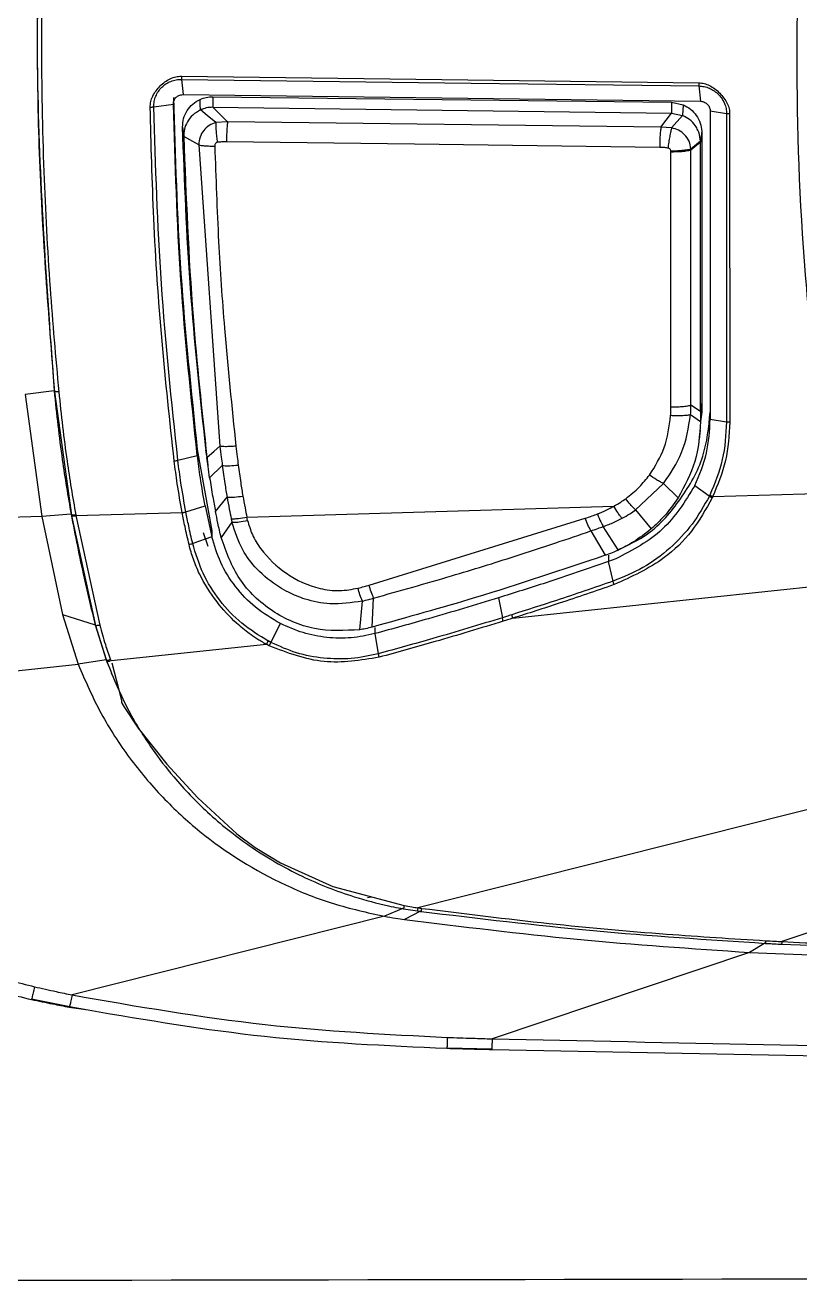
# Model space of a CAD drawing. Extents: x 527 to 611, y 788 to 934.
# Drawn here: x 572.522 to 574.122, y 803.913 to 806.51 of the extents above; entities that cross this region are included whole.
import ezdxf

# ---------------------------------------------------------------- set-up
doc = ezdxf.new("R2010")
doc.units = 0
doc.header["$MEASUREMENT"] = 0
doc.layers.add('1', color=4, linetype='Continuous')
doc.layers.add('GEOMETRY', color=3, linetype='Continuous', lineweight=25)

# ---------------------------------------------------------------- blocks, each defined once
blk = doc.blocks.new('2026_FLAIR')
at = {"layer": 'GEOMETRY'}
for p, q in [((45.7782, 3.0347), (45.7816, 3.0032)), ((46.8473, 3.0276), (46.8471, 3.0251)), ((46.8472, 3.021), (46.8506, 2.9895)), ((45.7816, 3.0032), (46.8506, 2.9895)), ((45.8429, 2.9988), (45.8429, 2.977)), ((45.8429, 2.9988), (46.7905, 2.9873)), ((46.7905, 2.9873), (46.7905, 2.9649)), ((46.7905, 2.9873), (46.8147, 2.9822)), ((45.7212, 2.978), (45.7616, 2.9838)), ((45.8429, 2.977), (45.8736, 2.9472)), ((45.8429, 2.977), (46.7905, 2.9649)), ((46.7686, 2.9358), (46.7905, 2.9649)), ((46.7905, 2.9649), (46.8133, 2.9602)), ((46.8133, 2.9602), (46.7907, 2.9343)), ((46.9043, 2.9637), (46.8706, 2.9689)), ((46.9043, 2.9637), (46.9043, 2.3274)), ((46.9107, 2.9632), (46.9108, 2.3269)), ((45.7805, 2.9361), (45.7829, 2.9168)), ((45.8736, 2.9472), (45.8494, 2.9456)), ((46.7687, 2.9357), (45.8737, 2.9472)), ((46.7907, 2.9343), (46.7687, 2.9357)), ((45.8138, 2.8996), (45.7829, 2.9168)), ((46.853, 2.9274), (46.8505, 2.9073)), ((46.8531, 2.9247), (46.8506, 2.9047)), ((46.8531, 2.9246), (46.853, 2.3681)), ((45.8138, 2.8996), (45.8578, 2.2772)), ((46.7892, 2.8847), (46.7892, 2.8864)), ((46.7892, 2.3578), (46.7892, 2.8847)), ((46.8505, 2.9073), (46.8307, 2.8909)), ((46.8308, 2.8886), (46.8307, 2.8909)), ((46.8307, 2.3618), (46.8307, 2.8886)), ((46.8505, 2.9047), (46.8308, 2.8886)), ((46.8505, 2.9073), (46.8506, 2.9047)), ((45.5151, 2.3915), (45.4554, 2.3838)), ((45.5157, 2.3899), (45.5151, 2.3915)), ((45.5157, 2.3899), (45.5509, 2.1352)), ((45.4554, 2.3838), (45.4898, 2.1319)), ((46.853, 2.3681), (46.8506, 2.3487)), ((46.853, 2.3681), (46.853, 2.3475)), ((46.83, 2.3425), (46.8506, 2.3281)), ((46.8506, 2.3487), (46.8307, 2.3618)), ((46.8506, 2.3487), (46.8506, 2.3281)), ((46.853, 2.3475), (46.8506, 2.3281)), ((46.8706, 2.3329), (46.9043, 2.3274)), ((46.8482, 2.2913), (46.8507, 2.3106)), ((45.811, 2.2707), (45.8408, 2.1028)), ((45.811, 2.2581), (45.811, 2.2707)), ((45.8286, 2.2725), (45.8309, 2.254)), ((45.8305, 2.2568), (45.8289, 2.2699)), ((45.7709, 2.2482), (45.8109, 2.2581)), ((45.8305, 2.2568), (45.8329, 2.2383)), ((45.8365, 2.2121), (45.8626, 2.2377)), ((46.7165, 2.1459), (46.7743, 2.2005)), ((46.7743, 2.2005), (46.8044, 2.1706)), ((46.8687, 2.1743), (46.8387, 2.1958)), ((45.8486, 2.1425), (45.8724, 2.1721)), ((46.8696, 2.1761), (46.8687, 2.1743)), ((47.119, 2.1798), (46.8756, 2.1727)), ((45.4898, 2.1319), (44.7732, 2.1108)), ((45.5503, 2.1367), (45.4898, 2.1319)), ((45.4898, 2.1319), (45.5325, 1.9297)), ((45.5509, 2.1352), (45.5503, 2.1367)), ((45.5512, 2.1336), (45.6008, 1.9069)), ((45.5601, 2.134), (45.7798, 2.1404)), ((45.5601, 2.134), (45.6096, 1.9078)), ((45.7875, 2.1416), (45.8272, 2.154)), ((45.8272, 2.154), (45.8408, 2.0905)), ((45.9134, 2.131), (46.6715, 2.1532)), ((45.9149, 2.1239), (45.9134, 2.131)), ((46.7165, 2.1459), (46.7483, 2.1064)), ((45.8824, 2.1204), (45.8602, 2.0887)), ((46.1658, 1.9902), (46.6124, 2.1285)), ((46.6806, 2.0631), (46.6496, 2.1115)), ((45.8408, 2.0905), (45.8014, 2.0764)), ((45.8232, 2.0989), (45.8328, 2.0712)), ((45.8408, 2.1028), (45.8408, 2.0905)), ((46.6239, 2.1025), (46.6535, 2.0521)), ((46.6604, 2.0522), (46.6604, 2.039)), ((46.6759, 2.0449), (46.6604, 2.039)), ((46.6698, 1.9986), (46.6604, 2.039)), ((46.4626, 1.9222), (47.1599, 1.9961)), ((46.1468, 1.8983), (46.1519, 1.9575)), ((46.1723, 1.9038), (46.1753, 1.9637)), ((46.4329, 1.9642), (46.4411, 1.9232)), ((45.5325, 1.9297), (45.5649, 1.827)), ((45.5325, 1.9297), (45.6002, 1.9083)), ((45.6002, 1.9083), (45.6008, 1.9069)), ((45.6002, 1.9083), (45.6226, 1.8362)), ((45.6008, 1.9069), (45.6178, 1.8521)), ((45.963, 1.8722), (45.9829, 1.911)), ((46.1778, 1.9027), (46.1778, 1.8903)), ((45.9631, 1.8723), (45.9574, 1.8752)), ((46.1777, 1.8903), (46.1846, 1.8487)), ((45.6178, 1.8521), (45.6232, 1.8348)), ((45.9536, 1.8682), (45.633, 1.8342)), ((44.8473, 1.7509), (45.5649, 1.827)), ((45.6226, 1.8362), (45.5649, 1.827)), ((45.6232, 1.8348), (45.6226, 1.8362)), ((45.633, 1.8091), (45.6336, 1.8076)), ((47.511, 1.6375), (46.2665, 1.3242)), ((47.9659, 1.5724), (47.0184, 1.2546)), ((46.1628, 1.3454), (46.1699, 1.3472)), ((46.1974, 1.3068), (45.5523, 1.1444)), ((46.2368, 1.3235), (46.1974, 1.3068)), ((46.237, 1.3223), (46.2656, 1.3178)), ((46.2719, 1.3173), (46.2389, 1.3003)), ((46.2657, 1.3181), (46.2733, 1.3171)), ((46.2732, 1.3168), (46.2732, 1.3171)), ((46.9844, 1.2519), (46.9516, 1.2322)), ((46.9848, 1.2511), (47.0181, 1.2493)), ((47.018, 1.2491), (47.3662, 1.2369)), ((46.9516, 1.2322), (46.42, 1.0538)), ((46.9516, 1.2322), (47.3658, 1.2164)), ((45.4685, 1.1363), (45.5475, 1.1202)), ((45.5465, 1.1192), (45.5854, 1.1134)), ((45.547, 1.1204), (45.5856, 1.1134)), ((46.3268, 1.0354), (46.4194, 1.033))]:
    blk.add_line(p, q, dxfattribs=at)
at = {"layer": 'GEOMETRY', "flags": 128}
for points in [[(45.778, 3.0413), (46.3698, 3.0337), (46.8473, 3.0276)], [(45.7782, 3.0347), (46.3768, 3.027), (46.8472, 3.021)], [(45.8494, 2.9456), (45.8315, 2.9601), (45.8173, 2.9715)], [(46.7662, 2.8943), (46.2596, 2.9008), (45.8712, 2.9057)], [(45.8309, 2.254), (45.846, 2.267), (45.8578, 2.2772)], [(46.8755, 2.1727), (46.875, 2.1717), (46.8746, 2.1709)], [(45.5598, 2.1354), (45.56, 2.1346), (45.5601, 2.134)], [(45.6341, 1.8298), (45.6535, 1.7558), (45.6542, 1.7511), (45.6546, 1.7488), (45.6546, 1.7486), (45.6546, 1.7484), (45.6546, 1.7483), (45.6546, 1.7483), (45.6546, 1.7483), (45.6546, 1.7483), (45.6546, 1.7483), (45.6546, 1.7483), (45.6546, 1.7483), (45.6548, 1.748), (45.6553, 1.747), (45.6592, 1.7402), (45.6889, 1.695), (45.7482, 1.6206), (45.8124, 1.5512), (45.8927, 1.4768), (45.9304, 1.4489), (45.9826, 1.4173), (46.091, 1.3684), (46.2382, 1.3288)]]:
    blk.add_lwpolyline(points, dxfattribs=at)
at = {"layer": 'GEOMETRY'}
for points, knots in [([(47.1188, 3.9893), (47.0989, 3.8391), (47.0592, 3.5389), (47.0443, 3.0846), (47.0593, 2.6303), (47.0991, 2.33), (47.119, 2.1799)], [0, 0, 0, 0, 0.25, 0.499999, 0.749997, 1, 1, 1, 1]), ([(45.5151, 3.8251), (45.5043, 3.6909), (45.4829, 3.4235), (45.4753, 2.9445), (45.5, 2.6013), (45.5151, 2.3915)], [0, 0, 0, 0, 0.281226, 0.560483, 1, 1, 1, 1]), ([(45.5157, 3.8234), (45.5034, 3.6643), (45.4788, 3.3462), (45.4788, 2.867), (45.5034, 2.5489), (45.5157, 2.3899)], [0, 0, 0, 0, 0.333334, 0.666667, 1, 1, 1, 1]), ([(45.5247, 3.8213), (45.5185, 3.7517), (45.5053, 3.6034), (45.4927, 3.3663), (45.4874, 3.1098), (45.4923, 2.8524), (45.5049, 2.612), (45.5184, 2.4608), (45.5247, 2.3894)], [0, 0, 0, 0, 0.146057, 0.311401, 0.496566, 0.682527, 0.850056, 1, 1, 1, 1]), ([(45.7136, 2.9775), (45.7138, 2.9812), (45.7143, 2.9892), (45.7205, 3.0046), (45.7333, 3.022), (45.7508, 3.0346), (45.7663, 3.0407), (45.7743, 3.0411), (45.778, 3.0413)], [0, 0, 0, 0, 0.11386, 0.239628, 0.500834, 0.761657, 0.886813, 1, 1, 1, 1]), ([(45.778, 3.0413), (45.778, 3.0412), (45.778, 3.0411), (45.778, 3.0409), (45.778, 3.0409)], [0, 0, 0, 0, 0.558968, 1, 1, 1, 1]), ([(45.778, 3.0409), (45.778, 3.0403), (45.778, 3.0391), (45.7781, 3.0374), (45.7781, 3.0359), (45.7782, 3.0351), (45.7782, 3.0347)], [0, 0, 0, 0, 0.248635, 0.50106, 0.752941, 1, 1, 1, 1]), ([(45.7212, 2.978), (45.7214, 2.9817), (45.7216, 2.9892), (45.7261, 3.0035), (45.7364, 3.0195), (45.7525, 3.0298), (45.7669, 3.0343), (45.7745, 3.0346), (45.7782, 3.0347)], [0, 0, 0, 0, 0.124756, 0.249932, 0.499562, 0.749515, 0.875311, 1, 1, 1, 1]), ([(46.8471, 3.0251), (46.8471, 3.024), (46.8471, 3.0227), (46.8472, 3.0215), (46.8472, 3.0211), (46.8472, 3.021)], [0, 0, 0, 0, 0.676095, 0.881648, 1, 1, 1, 1]), ([(46.8472, 3.021), (46.8508, 3.0208), (46.8582, 3.0203), (46.8725, 3.0154), (46.8844, 3.0073), (46.8943, 2.9959), (46.8998, 2.9862), (46.9037, 2.9747), (46.9041, 2.9674), (46.9043, 2.9637)], [0, 0, 0, 0, 0.123372, 0.248974, 0.501224, 0.594725, 0.753295, 0.874184, 1, 1, 1, 1]), ([(46.8473, 3.0276), (46.851, 3.0273), (46.8585, 3.0266), (46.874, 3.0205), (46.891, 3.0068), (46.9044, 2.9896), (46.9101, 2.9743), (46.9105, 2.9668), (46.9107, 2.9632)], [0, 0, 0, 0, 0.11374, 0.231957, 0.502357, 0.771351, 0.888162, 1, 1, 1, 1]), ([(45.7616, 2.9838), (45.7619, 2.9863), (45.7622, 2.9902), (45.7647, 2.9948), (45.7678, 2.9986), (45.772, 3.0013), (45.7769, 3.003), (45.78, 3.0031), (45.7816, 3.0032)], [0, 0, 0, 0, 0.2378516, 0.3642133, 0.4955218, 0.7058158, 0.8425073, 1, 1, 1, 1]), ([(45.7616, 2.997), (45.7653, 2.8757), (45.7725, 2.6331), (45.7982, 2.3915), (45.811, 2.2707)], [0, 0, 0, 0, 0.499994, 1, 1, 1, 1]), ([(45.7805, 2.9361), (45.7809, 2.9421), (45.7816, 2.9542), (45.7893, 2.9707), (45.8009, 2.9847), (45.8115, 2.9905), (45.8168, 2.9934)], [0, 0, 0, 0, 0.249886, 0.499657, 0.749331, 1, 1, 1, 1]), ([(45.8168, 2.9934), (45.821, 2.995), (45.8294, 2.9982), (45.8384, 2.9986), (45.8429, 2.9988)], [0, 0, 0, 0, 0.500553, 1, 1, 1, 1]), ([(45.8173, 2.9715), (45.8173, 2.9728), (45.8172, 2.9764), (45.8171, 2.9823), (45.817, 2.9884), (45.8169, 2.9921), (45.8168, 2.9934)], [0, 0, 0, 0, 0.171422, 0.4933914, 0.8110052, 1, 1, 1, 1]), ([(46.8506, 2.9895), (46.8522, 2.9893), (46.8552, 2.989), (46.8602, 2.9869), (46.8643, 2.9839), (46.8674, 2.9799), (46.8699, 2.9752), (46.8703, 2.9714), (46.8706, 2.9689)], [0, 0, 0, 0, 0.157969, 0.295639, 0.509403, 0.640318, 0.765712, 1, 1, 1, 1]), ([(45.7136, 2.9775), (45.7143, 2.9775), (45.7156, 2.9775), (45.7177, 2.9776), (45.7196, 2.9778), (45.7207, 2.9779), (45.7212, 2.978)], [0, 0, 0, 0, 0.247233, 0.499935, 0.752672, 1, 1, 1, 1]), ([(45.7633, 2.247), (45.7543, 2.3293), (45.7362, 2.4956), (45.72, 2.7393), (45.7156, 2.9007), (45.7136, 2.9775)], [0, 0, 0, 0, 0.33891, 0.685351, 1, 1, 1, 1]), ([(45.7709, 2.2482), (45.758, 2.3695), (45.7322, 2.6122), (45.7249, 2.856), (45.7212, 2.978)], [0, 0, 0, 0, 0.499978, 1, 1, 1, 1]), ([(45.8173, 2.9715), (45.8118, 2.9683), (45.8009, 2.9621), (45.79, 2.9476), (45.7837, 2.9322), (45.7832, 2.9218), (45.7829, 2.9168)], [0, 0, 0, 0, 0.278669, 0.541097, 0.782299, 1, 1, 1, 1]), ([(45.8429, 2.977), (45.8385, 2.9768), (45.8338, 2.9766), (45.8274, 2.9752), (45.8232, 2.974), (45.8194, 2.9724), (45.8173, 2.9715)], [0, 0, 0, 0, 0.500162, 0.526629, 0.75029, 1, 1, 1, 1]), ([(46.8147, 2.9822), (46.8146, 2.9808), (46.8144, 2.9771), (46.814, 2.9711), (46.8136, 2.9652), (46.8134, 2.9615), (46.8133, 2.9602)], [0, 0, 0, 0, 0.185685, 0.503389, 0.82467, 1, 1, 1, 1]), ([(46.8505, 2.9073), (46.8498, 2.9129), (46.8489, 2.9206), (46.8446, 2.9312), (46.8389, 2.941), (46.8286, 2.9524), (46.8184, 2.9576), (46.8133, 2.9602)], [0, 0, 0, 0, 0.249722, 0.340129, 0.499894, 0.74949, 1, 1, 1, 1]), ([(46.8147, 2.9822), (46.8199, 2.9794), (46.8304, 2.9739), (46.8424, 2.9606), (46.8508, 2.9448), (46.8522, 2.9332), (46.853, 2.9273)], [0, 0, 0, 0, 0.249956, 0.499759, 0.749395, 1, 1, 1, 1]), ([(46.8706, 2.9689), (46.8706, 2.8514), (46.8706, 2.6393), (46.8706, 2.4275), (46.8706, 2.3329)], [0, 0, 0, 0, 0.553771, 1, 1, 1, 1]), ([(46.9107, 2.9632), (46.9101, 2.9632), (46.9089, 2.9632), (46.9072, 2.9633), (46.9056, 2.9635), (46.9047, 2.9636), (46.9043, 2.9637)], [0, 0, 0, 0, 0.24786, 0.500009, 0.752154, 1, 1, 1, 1]), ([(45.8286, 2.2725), (45.8167, 2.3829), (45.793, 2.6036), (45.7847, 2.8253), (45.7805, 2.9361)], [0, 0, 0, 0, 0.5000063, 1, 1, 1, 1]), ([(45.8494, 2.9456), (45.8447, 2.9439), (45.8351, 2.9404), (45.8236, 2.9295), (45.8154, 2.9156), (45.8143, 2.9049), (45.8138, 2.8996)], [0, 0, 0, 0, 0.239809, 0.485865, 0.739414, 1, 1, 1, 1]), ([(45.8494, 2.9456), (45.8493, 2.9434), (45.8491, 2.9389), (45.8495, 2.9284), (45.8505, 2.9166), (45.8516, 2.9086), (45.8521, 2.9047)], [0, 0, 0, 0, 0.251344, 0.509997, 0.763286, 1, 1, 1, 1]), ([(45.8738, 2.9472), (45.8734, 2.9448), (45.8726, 2.9398), (45.8718, 2.9284), (45.8713, 2.9166), (45.8712, 2.9093), (45.8712, 2.9057)], [0, 0, 0, 0, 0.2738744, 0.5615067, 0.7861253, 1, 1, 1, 1]), ([(46.7688, 2.9357), (46.7684, 2.9333), (46.7676, 2.9283), (46.7668, 2.9169), (46.7663, 2.9052), (46.7663, 2.8978), (46.7662, 2.8943)], [0, 0, 0, 0, 0.273876, 0.561506, 0.786123, 1, 1, 1, 1]), ([(46.7907, 2.9343), (46.7901, 2.9322), (46.789, 2.9278), (46.7869, 2.9172), (46.7849, 2.9052), (46.7837, 2.8969), (46.7832, 2.8929)], [0, 0, 0, 0, 0.250754, 0.508686, 0.763415, 1, 1, 1, 1]), ([(46.8307, 2.891), (46.8298, 2.8965), (46.828, 2.9073), (46.8183, 2.9209), (46.8056, 2.9306), (46.7956, 2.9331), (46.7907, 2.9343)], [0, 0, 0, 0, 0.265272, 0.519637, 0.76467, 1, 1, 1, 1]), ([(45.7829, 2.9168), (45.7878, 2.7928), (45.7964, 2.5713), (45.8203, 2.351), (45.8309, 2.254)], [0, 0, 0, 0, 0.559992, 1, 1, 1, 1]), ([(46.853, 2.9273), (46.853, 2.9268), (46.853, 2.9259), (46.8531, 2.9251), (46.8531, 2.9247)], [0, 0, 0, 0, 0.562342, 1, 1, 1, 1]), ([(45.8138, 2.8996), (45.8154, 2.8992), (45.8188, 2.8984), (45.8268, 2.8975), (45.8364, 2.897), (45.8435, 2.8971), (45.8469, 2.8971)], [0, 0, 0, 0, 0.245422, 0.500011, 0.754594, 1, 1, 1, 1]), ([(45.8521, 2.9047), (45.8518, 2.9046), (45.8511, 2.9045), (45.8498, 2.9037), (45.8483, 2.9022), (45.8471, 2.8999), (45.847, 2.8981), (45.8469, 2.8971)], [0, 0, 0, 0, 0.092626, 0.215101, 0.452844, 0.704062, 1, 1, 1, 1]), ([(45.8469, 2.8971), (45.8493, 2.8312), (45.8537, 2.7057), (45.8676, 2.499), (45.8823, 2.3586), (45.8908, 2.2775)], [0, 0, 0, 0, 0.318052, 0.606449, 1, 1, 1, 1]), ([(45.8712, 2.9057), (45.8678, 2.9057), (45.8614, 2.9057), (45.8551, 2.905), (45.8521, 2.9047)], [0, 0, 0, 0, 0.527439, 1, 1, 1, 1]), ([(46.7832, 2.8929), (46.7802, 2.8933), (46.7746, 2.894), (46.7689, 2.8942), (46.7662, 2.8943)], [0, 0, 0, 0, 0.528494, 1, 1, 1, 1]), ([(46.7892, 2.8864), (46.7891, 2.8873), (46.7888, 2.8892), (46.7871, 2.8912), (46.7852, 2.8925), (46.7839, 2.8928), (46.7832, 2.8929)], [0, 0, 0, 0, 0.297233, 0.574834, 0.789335, 1, 1, 1, 1]), ([(46.8307, 2.891), (46.8286, 2.8903), (46.8244, 2.889), (46.813, 2.8875), (46.8008, 2.8866), (46.793, 2.8865), (46.7892, 2.8864)], [0, 0, 0, 0, 0.273098, 0.561764, 0.786977, 1, 1, 1, 1]), ([(46.8307, 2.8886), (46.8287, 2.888), (46.8244, 2.8867), (46.8131, 2.8854), (46.8008, 2.8847), (46.793, 2.8847), (46.7892, 2.8847)], [0, 0, 0, 0, 0.273039, 0.561709, 0.78695, 1, 1, 1, 1]), ([(46.8506, 2.3487), (46.8505, 2.4525), (46.8505, 2.6377), (46.8505, 2.8231), (46.8506, 2.9047)], [0, 0, 0, 0, 0.56, 1, 1, 1, 1]), ([(45.5151, 2.3915), (45.5202, 2.3441), (45.5294, 2.2588), (45.5439, 2.1742), (45.5503, 2.1367)], [0, 0, 0, 0, 0.555826, 1, 1, 1, 1]), ([(45.5247, 2.3894), (45.5235, 2.3894), (45.5208, 2.3892), (45.5179, 2.3893), (45.5161, 2.3895), (45.5158, 2.3898), (45.5157, 2.3899)], [0, 0, 0, 0, 0.271999, 0.561976, 0.787992, 1, 1, 1, 1]), ([(45.5247, 2.3894), (45.5299, 2.3417), (45.5391, 2.2568), (45.5535, 2.1724), (45.5598, 2.1355)], [0, 0, 0, 0, 0.561254, 1, 1, 1, 1]), ([(46.6787, 2.0623), (46.7004, 2.0726), (46.7523, 2.0973), (46.8117, 2.1672), (46.861, 2.2522), (46.8674, 2.3164), (46.8706, 2.3473)], [0, 0, 0, 0, 0.197101, 0.471418, 0.745615, 1, 1, 1, 1]), ([(46.7451, 2.2178), (46.7567, 2.2362), (46.7804, 2.2736), (46.786, 2.3178), (46.7888, 2.3404)], [0, 0, 0, 0, 0.488895, 1, 1, 1, 1]), ([(46.7743, 2.2005), (46.7883, 2.2211), (46.8175, 2.2641), (46.8257, 2.3157), (46.83, 2.3425)], [0, 0, 0, 0, 0.479675, 1, 1, 1, 1]), ([(46.7888, 2.3404), (46.789, 2.3436), (46.7892, 2.3494), (46.7892, 2.3552), (46.7892, 2.3578)], [0, 0, 0, 0, 0.555011, 1, 1, 1, 1]), ([(46.83, 2.3425), (46.8278, 2.3419), (46.8235, 2.3408), (46.8123, 2.34), (46.8002, 2.3399), (46.7926, 2.3402), (46.7888, 2.3404)], [0, 0, 0, 0, 0.273296, 0.561653, 0.786703, 1, 1, 1, 1]), ([(46.8307, 2.3618), (46.8287, 2.3612), (46.8244, 2.3598), (46.8131, 2.3585), (46.8008, 2.3578), (46.793, 2.3578), (46.7892, 2.3578)], [0, 0, 0, 0, 0.273044, 0.561717, 0.786955, 1, 1, 1, 1]), ([(46.83, 2.3425), (46.8302, 2.3461), (46.8306, 2.3525), (46.8307, 2.359), (46.8307, 2.3618)], [0, 0, 0, 0, 0.555688, 1, 1, 1, 1]), ([(46.8506, 2.3281), (46.8485, 2.3001), (46.8444, 2.2442), (46.8177, 2.1951), (46.8044, 2.1706)], [0, 0, 0, 0, 0.500004, 1, 1, 1, 1]), ([(46.8387, 2.1959), (46.8481, 2.218), (46.8665, 2.2618), (46.8692, 2.3094), (46.8706, 2.3329)], [0, 0, 0, 0, 0.506786, 1, 1, 1, 1]), ([(46.9043, 2.3274), (46.9028, 2.3011), (46.8998, 2.2486), (46.8797, 2.2003), (46.8696, 2.1761)], [0, 0, 0, 0, 0.499916, 1, 1, 1, 1]), ([(46.9108, 2.3269), (46.9093, 2.3001), (46.9063, 2.2466), (46.8858, 2.1973), (46.8755, 2.1727)], [0, 0, 0, 0, 0.500252, 1, 1, 1, 1]), ([(46.9108, 2.3269), (46.9094, 2.3269), (46.9069, 2.327), (46.9051, 2.3272), (46.9043, 2.3274)], [0, 0, 0, 0, 0.560191, 1, 1, 1, 1]), ([(45.8908, 2.2775), (45.8869, 2.2771), (45.879, 2.2765), (45.8664, 2.2761), (45.8611, 2.2768), (45.8578, 2.2772)], [0, 0, 0, 0, 0.276323, 0.562822, 1, 1, 1, 1]), ([(45.8578, 2.2772), (45.8587, 2.2697), (45.8602, 2.2566), (45.8618, 2.2434), (45.8626, 2.2377)], [0, 0, 0, 0, 0.563212, 1, 1, 1, 1]), ([(45.8908, 2.2775), (45.8916, 2.2702), (45.8932, 2.2571), (45.8948, 2.2441), (45.8955, 2.2384)], [0, 0, 0, 0, 0.559906, 1, 1, 1, 1]), ([(45.7633, 2.247), (45.7649, 2.2472), (45.7677, 2.2475), (45.7699, 2.248), (45.7709, 2.2482)], [0, 0, 0, 0, 0.560002, 1, 1, 1, 1]), ([(45.7798, 2.1404), (45.7762, 2.1602), (45.7698, 2.1956), (45.7653, 2.2313), (45.7633, 2.247)], [0, 0, 0, 0, 0.559752, 1, 1, 1, 1]), ([(45.7875, 2.1416), (45.7839, 2.1614), (45.7774, 2.1968), (45.7729, 2.2325), (45.7709, 2.2482)], [0, 0, 0, 0, 0.559996, 1, 1, 1, 1]), ([(45.8272, 2.154), (45.8237, 2.1734), (45.8174, 2.208), (45.813, 2.2428), (45.811, 2.2581)], [0, 0, 0, 0, 0.5603387, 1, 1, 1, 1]), ([(45.8365, 2.2121), (45.8354, 2.2199), (45.8334, 2.2339), (45.8317, 2.2479), (45.8309, 2.254)], [0, 0, 0, 0, 0.559999, 1, 1, 1, 1]), ([(45.8626, 2.2377), (45.8644, 2.2374), (45.8682, 2.2369), (45.8792, 2.2369), (45.8893, 2.2378), (45.8955, 2.2384)], [0, 0, 0, 0, 0.276311, 0.562846, 1, 1, 1, 1]), ([(45.8626, 2.2377), (45.8642, 2.2252), (45.8672, 2.2033), (45.8709, 2.1815), (45.8724, 2.1721)], [0, 0, 0, 0, 0.5702091, 1, 1, 1, 1]), ([(45.8955, 2.2384), (45.8971, 2.2262), (45.9, 2.2048), (45.9036, 2.1836), (45.9051, 2.1744)], [0, 0, 0, 0, 0.5693445, 1, 1, 1, 1]), ([(45.8365, 2.2121), (45.8385, 2.1991), (45.8422, 2.1758), (45.8466, 2.1526), (45.8486, 2.1425)], [0, 0, 0, 0, 0.560011, 1, 1, 1, 1]), ([(46.6959, 2.1689), (46.7057, 2.1767), (46.7239, 2.1912), (46.7383, 2.2094), (46.7451, 2.2178)], [0, 0, 0, 0, 0.536037, 1, 1, 1, 1]), ([(46.7743, 2.2005), (46.7723, 2.2014), (46.768, 2.2031), (46.758, 2.2088), (46.7499, 2.2144), (46.7451, 2.2178)], [0, 0, 0, 0, 0.276687, 0.562549, 1, 1, 1, 1]), ([(45.8724, 2.1721), (45.8743, 2.172), (45.878, 2.1716), (45.8889, 2.1722), (45.899, 2.1736), (45.9051, 2.1744)], [0, 0, 0, 0, 0.276305, 0.56284, 1, 1, 1, 1]), ([(45.8724, 2.1721), (45.8739, 2.1638), (45.8766, 2.149), (45.8796, 2.1342), (45.8809, 2.1276)], [0, 0, 0, 0, 0.558633, 1, 1, 1, 1]), ([(45.9051, 2.1744), (45.9066, 2.1663), (45.9092, 2.1518), (45.9121, 2.1373), (45.9134, 2.131)], [0, 0, 0, 0, 0.558562, 1, 1, 1, 1]), ([(46.8688, 2.1742), (46.8576, 2.1544), (46.8354, 2.1149), (46.7881, 2.0654), (46.733, 2.0246), (46.6908, 2.0072), (46.6698, 1.9986)], [0, 0, 0, 0, 0.24982, 0.500108, 0.750265, 1, 1, 1, 1]), ([(46.6715, 2.1532), (46.6763, 2.156), (46.6847, 2.1609), (46.6925, 2.1665), (46.6959, 2.1689)], [0, 0, 0, 0, 0.570839, 1, 1, 1, 1]), ([(46.8746, 2.1708), (46.8614, 2.1471), (46.8353, 2.1005), (46.768, 2.035), (46.7079, 2.0078), (46.6719, 1.9915)], [0, 0, 0, 0, 0.293408, 0.576904, 1, 1, 1, 1]), ([(46.7165, 2.1459), (46.7149, 2.1473), (46.7117, 2.1501), (46.7047, 2.1578), (46.6992, 2.1647), (46.6959, 2.1689)], [0, 0, 0, 0, 0.277301, 0.562081, 1, 1, 1, 1]), ([(46.8044, 2.1706), (46.7952, 2.1575), (46.7787, 2.1341), (46.7576, 2.1149), (46.7483, 2.1064)], [0, 0, 0, 0, 0.55976, 1, 1, 1, 1]), ([(46.8687, 2.1742), (46.8691, 2.1739), (46.8699, 2.1733), (46.8714, 2.1725), (46.873, 2.1716), (46.8741, 2.171), (46.8747, 2.1707)], [0, 0, 0, 0, 0.2478947, 0.5001808, 0.7523741, 1, 1, 1, 1]), ([(46.8756, 2.1727), (46.8743, 2.1733), (46.872, 2.1745), (46.8704, 2.1756), (46.8696, 2.1761)], [0, 0, 0, 0, 0.560005, 1, 1, 1, 1]), ([(45.5503, 2.1367), (45.5588, 2.0926), (45.5736, 2.0161), (45.5923, 1.9405), (45.6002, 1.9083)], [0, 0, 0, 0, 0.575194, 1, 1, 1, 1]), ([(45.5598, 2.1355), (45.5585, 2.1353), (45.556, 2.1349), (45.5531, 2.1347), (45.5513, 2.1348), (45.551, 2.1351), (45.5509, 2.1352)], [0, 0, 0, 0, 0.272003, 0.561981, 0.787995, 1, 1, 1, 1]), ([(45.5509, 2.1352), (45.5509, 2.1349), (45.551, 2.1344), (45.5511, 2.1339), (45.5512, 2.1337)], [0, 0, 0, 0, 0.560004, 1, 1, 1, 1]), ([(45.5512, 2.1336), (45.5514, 2.1335), (45.5518, 2.1332), (45.5542, 2.1332), (45.5571, 2.1335), (45.5591, 2.1338), (45.5601, 2.1339)], [0, 0, 0, 0, 0.272029, 0.562008, 0.78801, 1, 1, 1, 1]), ([(45.7798, 2.1404), (45.7805, 2.1405), (45.7819, 2.1406), (45.7839, 2.1409), (45.7858, 2.1412), (45.7869, 2.1415), (45.7875, 2.1416)], [0, 0, 0, 0, 0.2473, 0.500004, 0.752706, 1, 1, 1, 1]), ([(45.7939, 2.0744), (45.7911, 2.0867), (45.786, 2.1087), (45.7817, 2.1308), (45.7798, 2.1404)], [0, 0, 0, 0, 0.562728, 1, 1, 1, 1]), ([(45.8014, 2.0764), (45.7986, 2.0886), (45.7936, 2.1102), (45.7893, 2.132), (45.7875, 2.1416)], [0, 0, 0, 0, 0.560025, 1, 1, 1, 1]), ([(45.8602, 2.0887), (45.8579, 2.0987), (45.8538, 2.1166), (45.8502, 2.1345), (45.8486, 2.1425)], [0, 0, 0, 0, 0.5599988, 1, 1, 1, 1]), ([(45.8809, 2.1276), (45.8827, 2.1275), (45.8864, 2.1273), (45.8973, 2.1282), (45.9073, 2.1299), (45.9134, 2.131)], [0, 0, 0, 0, 0.276305, 0.562844, 1, 1, 1, 1]), ([(46.6124, 2.1285), (46.6171, 2.1302), (46.6254, 2.1331), (46.6338, 2.1362), (46.6374, 2.1375)], [0, 0, 0, 0, 0.5592467, 1, 1, 1, 1]), ([(46.6374, 2.1375), (46.6437, 2.14), (46.6553, 2.1445), (46.6663, 2.1505), (46.6715, 2.1532)], [0, 0, 0, 0, 0.532204, 1, 1, 1, 1]), ([(46.6374, 2.1375), (46.6399, 2.1316), (46.6442, 2.121), (46.648, 2.1144), (46.6496, 2.1115)], [0, 0, 0, 0, 0.559998, 1, 1, 1, 1]), ([(46.6884, 2.1286), (46.6871, 2.1301), (46.6843, 2.1333), (46.6785, 2.1415), (46.6741, 2.1488), (46.6715, 2.1532)], [0, 0, 0, 0, 0.277478, 0.561949, 1, 1, 1, 1]), ([(46.6884, 2.1286), (46.6939, 2.1316), (46.7035, 2.137), (46.7126, 2.1432), (46.7165, 2.1459)], [0, 0, 0, 0, 0.57031, 1, 1, 1, 1]), ([(45.8809, 2.1276), (45.8812, 2.1263), (45.8817, 2.1239), (45.8822, 2.1214), (45.8824, 2.1204)], [0, 0, 0, 0, 0.559994, 1, 1, 1, 1]), ([(45.8824, 2.1204), (45.8842, 2.1203), (45.8879, 2.1201), (45.8988, 2.121), (45.9088, 2.1228), (45.9149, 2.1239)], [0, 0, 0, 0, 0.276303, 0.562842, 1, 1, 1, 1]), ([(46.1519, 1.9575), (46.1296, 1.9541), (46.0899, 1.9481), (46.0379, 1.9589), (46.0036, 1.9729), (45.9693, 1.9924), (45.9352, 2.0199), (45.9003, 2.0656), (45.8888, 2.1008), (45.8824, 2.1204)], [0, 0, 0, 0, 0.193812, 0.344006, 0.450173, 0.51207, 0.683374, 0.823789, 1, 1, 1, 1]), ([(45.9149, 2.1239), (45.9177, 2.114), (45.9238, 2.0933), (45.9486, 2.0541), (45.9933, 2.0109), (46.0522, 1.984), (46.1042, 1.9772), (46.1301, 1.9819), (46.1429, 1.9842)], [0, 0, 0, 0, 0.105074, 0.221592, 0.470549, 0.730104, 0.867134, 1, 1, 1, 1]), ([(46.6239, 2.1025), (46.6219, 2.1064), (46.6182, 2.1133), (46.6142, 2.1239), (46.6124, 2.1285)], [0, 0, 0, 0, 0.56, 1, 1, 1, 1]), ([(46.6239, 2.1025), (46.6287, 2.1041), (46.6373, 2.1071), (46.6458, 2.1101), (46.6496, 2.1115)], [0, 0, 0, 0, 0.559073, 1, 1, 1, 1]), ([(46.6496, 2.1115), (46.6571, 2.1143), (46.6704, 2.1193), (46.6829, 2.1258), (46.6884, 2.1286)], [0, 0, 0, 0, 0.565433, 1, 1, 1, 1]), ([(46.7483, 2.1064), (46.7365, 2.0971), (46.7153, 2.0804), (46.6912, 2.0684), (46.6806, 2.0631)], [0, 0, 0, 0, 0.559772, 1, 1, 1, 1]), ([(45.9829, 1.911), (45.9651, 1.9215), (45.9301, 1.9422), (45.8887, 1.9863), (45.8573, 2.0359), (45.8462, 2.0725), (45.8408, 2.0905)], [0, 0, 0, 0, 0.260096, 0.513407, 0.760013, 1, 1, 1, 1]), ([(46.1468, 1.8983), (46.1152, 1.8967), (46.0519, 1.8935), (45.9632, 1.9331), (45.8922, 1.9994), (45.8709, 2.0589), (45.8602, 2.0887)], [0, 0, 0, 0, 0.250082, 0.500046, 0.749999, 1, 1, 1, 1]), ([(46.1753, 1.9637), (46.2291, 1.9788), (46.3269, 2.0061), (46.4522, 2.0451), (46.5479, 2.0764), (46.5999, 2.0942), (46.6239, 2.1025)], [0, 0, 0, 0, 0.356629, 0.648431, 0.8378, 1, 1, 1, 1]), ([(45.7939, 2.0744), (45.7955, 2.0747), (45.7982, 2.0754), (45.8004, 2.0761), (45.8014, 2.0764)], [0, 0, 0, 0, 0.559986, 1, 1, 1, 1]), ([(45.9536, 1.8682), (45.9536, 1.8682), (45.9536, 1.8682), (45.9536, 1.8683), (45.9536, 1.8683), (45.9535, 1.8684), (45.9533, 1.8685), (45.9529, 1.8687), (45.9524, 1.869), (45.9514, 1.8695), (45.9497, 1.8704), (45.9466, 1.8722), (45.9411, 1.8753), (45.9313, 1.8813), (45.9141, 1.8931), (45.8851, 1.9169), (45.8484, 1.9569), (45.8225, 1.9981), (45.8087, 2.0287), (45.8028, 2.0438), (45.7978, 2.059), (45.7952, 2.0693), (45.7939, 2.0744)], [0, 0, 0, 0, 0.000072, 0.000139, 0.000211, 0.000294, 0.00182, 0.002969, 0.005023, 0.008693, 0.015255, 0.026999, 0.048061, 0.085981, 0.154826, 0.280683, 0.503793, 0.758871, 0.820393, 0.881031, 0.94081, 1, 1, 1, 1]), ([(45.9573, 1.8751), (45.9386, 1.8866), (45.9011, 1.9096), (45.8559, 1.958), (45.8203, 2.0138), (45.8077, 2.0556), (45.8014, 2.0764)], [0, 0, 0, 0, 0.2500697, 0.5000257, 0.7500211, 1, 1, 1, 1]), ([(46.6535, 2.0521), (46.5644, 2.0221), (46.4054, 1.9685), (46.2435, 1.9236), (46.1723, 1.9038)], [0, 0, 0, 0, 0.5599926, 1, 1, 1, 1]), ([(46.6535, 2.0521), (46.6587, 2.054), (46.6678, 2.0573), (46.6767, 2.0613), (46.6806, 2.0631)], [0, 0, 0, 0, 0.559718, 1, 1, 1, 1]), ([(46.6604, 2.039), (46.6175, 2.0243), (46.542, 1.9984), (46.4658, 1.9745), (46.4329, 1.9642)], [0, 0, 0, 0, 0.568396, 1, 1, 1, 1]), ([(46.1429, 1.9842), (46.1472, 1.9853), (46.1548, 1.9872), (46.1624, 1.9893), (46.1658, 1.9902)], [0, 0, 0, 0, 0.55911, 1, 1, 1, 1]), ([(46.1519, 1.9575), (46.1503, 1.9615), (46.1473, 1.9686), (46.1443, 1.9794), (46.1429, 1.9842)], [0, 0, 0, 0, 0.56, 1, 1, 1, 1]), ([(46.1753, 1.9637), (46.1736, 1.9677), (46.1705, 1.9747), (46.1672, 1.9855), (46.1658, 1.9902)], [0, 0, 0, 0, 0.56, 1, 1, 1, 1]), ([(46.6698, 1.9986), (46.6309, 1.9852), (46.5614, 1.9613), (46.4914, 1.9391), (46.4606, 1.9293)], [0, 0, 0, 0, 0.5600369, 1, 1, 1, 1]), ([(46.6719, 1.9915), (46.6341, 1.9785), (46.5646, 1.9546), (46.4945, 1.9323), (46.4626, 1.9222)], [0, 0, 0, 0, 0.5443471, 1, 1, 1, 1]), ([(46.6719, 1.9915), (46.6717, 1.9921), (46.6712, 1.9934), (46.6707, 1.9952), (46.6701, 1.997), (46.6699, 1.998), (46.6698, 1.9986)], [0, 0, 0, 0, 0.247636, 0.50005, 0.752438, 1, 1, 1, 1]), ([(46.1519, 1.9575), (46.1563, 1.9587), (46.1641, 1.9607), (46.1719, 1.9628), (46.1753, 1.9637)], [0, 0, 0, 0, 0.559189, 1, 1, 1, 1]), ([(46.4329, 1.9642), (46.3849, 1.9496), (46.3002, 1.9238), (46.2148, 1.9005), (46.1777, 1.8903)], [0, 0, 0, 0, 0.566404, 1, 1, 1, 1]), ([(46.4411, 1.9232), (46.3934, 1.9087), (46.3083, 1.8827), (46.2224, 1.8591), (46.1846, 1.8487)], [0, 0, 0, 0, 0.559976, 1, 1, 1, 1]), ([(46.4606, 1.9293), (46.457, 1.9282), (46.4505, 1.9261), (46.444, 1.9241), (46.4411, 1.9232)], [0, 0, 0, 0, 0.559971, 1, 1, 1, 1]), ([(46.443, 1.9161), (46.4426, 1.9175), (46.4418, 1.9201), (46.4413, 1.9223), (46.4411, 1.9232)], [0, 0, 0, 0, 0.560131, 1, 1, 1, 1]), ([(46.4626, 1.9222), (46.4589, 1.9211), (46.4524, 1.919), (46.4459, 1.917), (46.443, 1.9161)], [0, 0, 0, 0, 0.56014, 1, 1, 1, 1]), ([(46.4606, 1.9293), (46.4609, 1.9281), (46.4614, 1.9258), (46.4622, 1.9233), (46.4626, 1.9222)], [0, 0, 0, 0, 0.559968, 1, 1, 1, 1]), ([(45.6096, 1.9078), (45.6084, 1.9075), (45.6058, 1.907), (45.603, 1.9066), (45.6012, 1.9066), (45.601, 1.9068), (45.6008, 1.9069)], [0, 0, 0, 0, 0.27199, 0.561941, 0.787956, 1, 1, 1, 1]), ([(45.6096, 1.9078), (45.6132, 1.8945), (45.6198, 1.8705), (45.628, 1.847), (45.6316, 1.8366)], [0, 0, 0, 0, 0.556769, 1, 1, 1, 1]), ([(46.1723, 1.9038), (46.1676, 1.9026), (46.1591, 1.9004), (46.1506, 1.899), (46.1468, 1.8983)], [0, 0, 0, 0, 0.559606, 1, 1, 1, 1]), ([(46.443, 1.9161), (46.3962, 1.9018), (46.311, 1.8757), (46.225, 1.8521), (46.1864, 1.8415)], [0, 0, 0, 0, 0.550236, 1, 1, 1, 1]), ([(45.9573, 1.8752), (45.9566, 1.874), (45.9555, 1.8718), (45.9542, 1.8693), (45.9536, 1.8682)], [0, 0, 0, 0, 0.559997, 1, 1, 1, 1]), ([(45.9595, 1.8651), (45.9598, 1.8657), (45.9605, 1.867), (45.9614, 1.8688), (45.9623, 1.8706), (45.9628, 1.8717), (45.9631, 1.8722)], [0, 0, 0, 0, 0.247269, 0.500004, 0.752737, 1, 1, 1, 1]), ([(46.1846, 1.8487), (46.1661, 1.8447), (46.1291, 1.8368), (46.0718, 1.8385), (46.0153, 1.8487), (45.9804, 1.8643), (45.963, 1.8721)], [0, 0, 0, 0, 0.249839, 0.499952, 0.750073, 1, 1, 1, 1]), ([(45.9594, 1.8653), (45.9584, 1.8658), (45.9565, 1.8668), (45.9546, 1.8678), (45.9537, 1.8682)], [0, 0, 0, 0, 0.5601519, 1, 1, 1, 1]), ([(46.1864, 1.8415), (46.1483, 1.8353), (46.0708, 1.8226), (45.997, 1.8509), (45.9595, 1.8652)], [0, 0, 0, 0, 0.491869, 1, 1, 1, 1]), ([(46.1846, 1.8487), (46.1849, 1.8475), (46.1853, 1.8452), (46.186, 1.8426), (46.1863, 1.8415)], [0, 0, 0, 0, 0.5600021, 1, 1, 1, 1]), ([(45.5649, 1.827), (45.5798, 1.7927), (45.6091, 1.7251), (45.6689, 1.6335), (45.7375, 1.5517), (45.8404, 1.4568), (45.9604, 1.3823), (46.092, 1.3301), (46.162, 1.3146), (46.1974, 1.3068)], [0, 0, 0, 0, 0.131553, 0.259084, 0.383473, 0.50594, 0.749471, 0.873427, 1, 1, 1, 1]), ([(45.6316, 1.8366), (45.6304, 1.8362), (45.628, 1.8354), (45.6252, 1.8348), (45.6235, 1.8346), (45.6233, 1.8348), (45.6231, 1.8348)], [0, 0, 0, 0, 0.272016, 0.561981, 0.787987, 1, 1, 1, 1]), ([(45.6232, 1.8348), (45.6233, 1.8343), (45.6236, 1.8335), (45.6239, 1.8327), (45.6241, 1.8323)], [0, 0, 0, 0, 0.560002, 1, 1, 1, 1]), ([(45.632, 1.8339), (45.6308, 1.8336), (45.6285, 1.8328), (45.6259, 1.8322), (45.6244, 1.8321), (45.6242, 1.8322), (45.6241, 1.8323)], [0, 0, 0, 0, 0.275034, 0.56467, 0.789197, 1, 1, 1, 1]), ([(45.6241, 1.8323), (45.6382, 1.798), (45.6641, 1.7354), (45.7131, 1.657), (45.7671, 1.5865), (45.8328, 1.518), (45.9209, 1.4476), (46.0227, 1.3885), (46.1209, 1.3498), (46.1887, 1.3318), (46.2231, 1.3248), (46.2335, 1.323), (46.237, 1.3223)], [0, 0, 0, 0, 0.1336913, 0.2443642, 0.3320264, 0.4534418, 0.5847726, 0.7363516, 0.8741899, 0.9621019, 0.9873067, 1, 1, 1, 1]), ([(44.8124, 1.7466), (44.8244, 1.7093), (44.8485, 1.6347), (44.9037, 1.5303), (44.9715, 1.4339), (45.0523, 1.3477), (45.1441, 1.2731), (45.2453, 1.2119), (45.3537, 1.1638), (45.4302, 1.1445), (45.4685, 1.1349)], [0, 0, 0, 0, 0.125092, 0.250176, 0.375211, 0.500225, 0.625215, 0.750163, 0.875079, 1, 1, 1, 1]), ([(44.8473, 1.7509), (44.8546, 1.7269), (44.8691, 1.6792), (44.8979, 1.6105), (44.9315, 1.5447), (44.9644, 1.4908), (44.9957, 1.4473), (45.0248, 1.4124), (45.0582, 1.3774), (45.0963, 1.3426), (45.1681, 1.2854), (45.2614, 1.2318), (45.3762, 1.1863), (45.4409, 1.1698), (45.4746, 1.1613)], [0, 0, 0, 0, 0.0831158, 0.1653853, 0.2468866, 0.3276711, 0.3743555, 0.4243015, 0.4775826, 0.5342743, 0.5944578, 0.7805017, 0.8859324, 1, 1, 1, 1]), ([(46.2382, 1.3288), (46.238, 1.3277), (46.2376, 1.3255), (46.2372, 1.3234), (46.237, 1.3223), (46.237, 1.3223), (46.237, 1.3223)], [0, 0, 0, 0, 0.273279, 0.56166, 0.786725, 1, 1, 1, 1]), ([(46.2382, 1.3288), (46.2435, 1.3279), (46.2529, 1.3262), (46.2624, 1.3248), (46.2665, 1.3242)], [0, 0, 0, 0, 0.559821, 1, 1, 1, 1]), ([(46.1974, 1.3068), (46.2051, 1.3054), (46.2189, 1.303), (46.2328, 1.3011), (46.2389, 1.3003)], [0, 0, 0, 0, 0.561484, 1, 1, 1, 1]), ([(46.2389, 1.3003), (46.3577, 1.2856), (46.5947, 1.2563), (46.8329, 1.2402), (46.9516, 1.2322)], [0, 0, 0, 0, 0.501504, 1, 1, 1, 1]), ([(46.2665, 1.3242), (46.2664, 1.3231), (46.2661, 1.321), (46.2658, 1.3189), (46.2656, 1.3178), (46.2656, 1.3178), (46.2656, 1.3178)], [0, 0, 0, 0, 0.273414, 0.561615, 0.786576, 1, 1, 1, 1]), ([(46.2656, 1.3178), (46.267, 1.3176), (46.2696, 1.3173), (46.2721, 1.3169), (46.2732, 1.3168)], [0, 0, 0, 0, 0.560132, 1, 1, 1, 1]), ([(46.2665, 1.3242), (46.2679, 1.324), (46.2704, 1.3237), (46.2729, 1.3233), (46.274, 1.3232)], [0, 0, 0, 0, 0.56005, 1, 1, 1, 1]), ([(46.274, 1.3232), (46.2739, 1.3221), (46.2736, 1.3199), (46.2734, 1.3179), (46.2732, 1.3168), (46.2732, 1.3168), (46.2732, 1.3168)], [0, 0, 0, 0, 0.2734757, 0.5616672, 0.7865974, 1, 1, 1, 1]), ([(46.2732, 1.3168), (46.3915, 1.3026), (46.6281, 1.2742), (46.8659, 1.2586), (46.9848, 1.2509)], [0, 0, 0, 0, 0.500021, 1, 1, 1, 1]), ([(46.274, 1.3232), (46.362, 1.3123), (46.5304, 1.2915), (46.7677, 1.2699), (46.9169, 1.2607), (46.9852, 1.2564)], [0, 0, 0, 0, 0.372216, 0.712477, 1, 1, 1, 1]), ([(46.9852, 1.2564), (46.9851, 1.2555), (46.985, 1.2535), (46.9849, 1.2517), (46.9848, 1.2508), (46.9848, 1.2508), (46.9848, 1.2509)], [0, 0, 0, 0, 0.274386, 0.561406, 0.785648, 1, 1, 1, 1]), ([(46.9848, 1.2509), (46.991, 1.2505), (47.002, 1.2499), (47.0131, 1.2493), (47.018, 1.2491)], [0, 0, 0, 0, 0.5599988, 1, 1, 1, 1]), ([(46.9852, 1.2564), (46.9914, 1.256), (47.0025, 1.2554), (47.0135, 1.2548), (47.0184, 1.2546)], [0, 0, 0, 0, 0.559701, 1, 1, 1, 1]), ([(47.0184, 1.2546), (47.0184, 1.2536), (47.0183, 1.2517), (47.0181, 1.25), (47.018, 1.249), (47.018, 1.2491), (47.018, 1.2491)], [0, 0, 0, 0, 0.274423, 0.561366, 0.785573, 1, 1, 1, 1]), ([(47.0184, 1.2546), (47.0834, 1.2515), (47.1993, 1.246), (47.3153, 1.2435), (47.3663, 1.2423)], [0, 0, 0, 0, 0.560279, 1, 1, 1, 1]), ([(45.4746, 1.1613), (45.4736, 1.1569), (45.4717, 1.148), (45.4697, 1.1394), (45.4686, 1.1349), (45.4686, 1.1349), (45.4685, 1.1349)], [0, 0, 0, 0, 0.273078, 0.561708, 0.786922, 1, 1, 1, 1]), ([(45.4746, 1.1613), (45.4896, 1.1579), (45.5155, 1.1522), (45.5414, 1.1467), (45.5523, 1.1444)], [0, 0, 0, 0, 0.582303, 1, 1, 1, 1]), ([(45.5523, 1.1444), (45.5514, 1.1402), (45.5497, 1.1316), (45.5478, 1.1233), (45.5467, 1.1191), (45.5465, 1.1191), (45.5465, 1.1192)], [0, 0, 0, 0, 0.273408, 0.561625, 0.786593, 1, 1, 1, 1]), ([(45.5523, 1.1444), (45.685, 1.1212), (45.9416, 1.0765), (46.2017, 1.0632), (46.3273, 1.0567)], [0, 0, 0, 0, 0.517354, 1, 1, 1, 1]), ([(45.4685, 1.1349), (45.483, 1.1319), (45.509, 1.1264), (45.535, 1.1214), (45.5465, 1.1192)], [0, 0, 0, 0, 0.560148, 1, 1, 1, 1]), ([(45.5854, 1.1134), (45.7067, 1.0928), (45.9521, 1.0512), (46.2009, 1.04), (46.3268, 1.0343)], [0, 0, 0, 0, 0.4939783, 1, 1, 1, 1]), ([(46.3273, 1.0567), (46.3272, 1.0529), (46.327, 1.0452), (46.3268, 1.0379), (46.3267, 1.0342), (46.3268, 1.0342), (46.3268, 1.0343)], [0, 0, 0, 0, 0.274298, 0.5614, 0.785702, 1, 1, 1, 1]), ([(46.3273, 1.0567), (46.3448, 1.0562), (46.3757, 1.0552), (46.4066, 1.0542), (46.42, 1.0538)], [0, 0, 0, 0, 0.566053, 1, 1, 1, 1]), ([(46.42, 1.0538), (46.4199, 1.0501), (46.4197, 1.0426), (46.4195, 1.0355), (46.4193, 1.0318), (46.4193, 1.0318), (46.4193, 1.0319)], [0, 0, 0, 0, 0.274217, 0.560939, 0.78519, 1, 1, 1, 1]), ([(46.42, 1.0538), (47.1678, 1.0382), (48.3112, 1.0144), (49.8506, 1.0093), (51.3899, 1.0144), (52.5333, 1.0382), (53.2811, 1.0538)], [0, 0, 0, 0, 0.327012, 0.500003, 0.672993, 1, 1, 1, 1]), ([(46.3268, 1.0343), (46.3441, 1.0338), (46.3749, 1.033), (46.4057, 1.0322), (46.4193, 1.0319)], [0, 0, 0, 0, 0.560015, 1, 1, 1, 1]), ([(46.4193, 1.0319), (47.1817, 1.0165), (48.7066, 0.9858), (50.9945, 0.9858), (52.5194, 1.0165), (53.2818, 1.0319)], [0, 0, 0, 0, 0.333334, 0.666667, 1, 1, 1, 1]), ([(60.1444, 0.6253), (56.6763, 0.5961), (53.2081, 0.5765), (46.2716, 0.5534), (42.8033, 0.55), (39.335, 0.5543)], [0, 0, 0, 0, 0.5, 0.5, 1, 1, 1, 1])]:
    blk.add_open_spline(points, degree=3, knots=knots, dxfattribs=at)
for points in [[(45.811, 2.2581), (45.7982, 2.3787), (45.7725, 2.62), (45.7653, 2.8625), (45.7616, 2.9838)], [(46.8387, 2.1958), (46.8186, 2.1634), (46.7785, 2.0984), (46.7101, 2.0627), (46.6759, 2.0449)], [(46.1777, 1.8903), (46.1615, 1.8869), (46.1289, 1.8799), (46.0785, 1.8812), (46.0289, 1.8905), (45.9982, 1.9042), (45.9829, 1.911)]]:
    blk.add_open_spline(points, degree=3, dxfattribs=at)

msp = doc.modelspace()

# ---------------------------------------------------------------- block references
at = {"layer": '1'}
msp.add_blockref('2026_FLAIR', (527.0666, 803.3631), dxfattribs=at)

doc.saveas('drawing.dxf')
